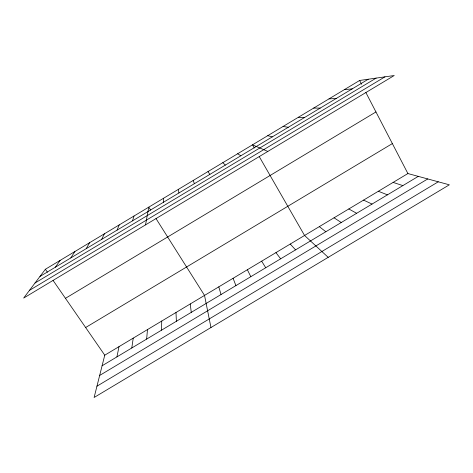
<?xml version="1.0" encoding="UTF-8"?>
<svg xmlns="http://www.w3.org/2000/svg" width="473" height="473" viewBox="0 0 473 473"><rect width="100%" height="100%" fill="white"/><g stroke="black" fill="none" stroke-linecap="round" stroke-linejoin="round"><path stroke-width="0.71" d="M161.512 330.184L161.736 321.043M163.439 202.273L163.587 198.252M146.648 339.088L147.481 329.586M131.79 347.986L133.238 338.118M145.542 224.876L148.788 207.139L150.686 210.142M116.937 356.884L118.995 346.656M104.758 355.182L94.115 397.486L449.35 184.813L407.903 173.55L104.758 355.182L53.053 280.377M132.529 220.838L134.001 216.025M117.085 230.12L119.214 224.906M101.648 239.391L104.432 233.786M86.216 248.662L89.663 242.661M70.79 257.927L74.894 251.535M55.371 267.192L60.13 260.404M45.378 269.267L23.65 298.079L394.24 75.514L359.634 80.469L45.378 269.267L47.395 272.194M39.963 276.451L368.254 79.233M35.002 283.02L376.147 78.104M29.48 290.351L384.951 76.845M65.457 298.321L375.958 111.947M85.643 327.523L392.365 143.585M102.091 365.777L418.28 176.37M99.661 375.444L427.746 178.942M96.953 386.193L438.282 181.809M344.309 89.675L352.243 88.853M328.989 98.881L336.238 98.467M313.676 108.081L320.239 108.081M298.368 117.274L304.245 117.688M283.073 126.468L288.258 127.29M267.777 135.656L272.282 136.886M393.122 182.407L402.86 185.605M378.347 191.263L387.446 194.841M267.83 151.431L252.487 144.839L254.261 147.925M363.577 200.109L372.038 204.07M348.814 208.954L356.642 213.293M237.659 153.749L240.816 155.788M334.056 217.799L341.246 222.517M319.305 226.638L325.856 231.735M328.191 257.347L304.559 235.471L259.222 156.557M222.83 162.659L225.325 165.095M290.251 244.044L295.554 249.886M275.954 252.612L280.637 258.826M208.014 171.557L209.846 174.395M155.995 218.55L204.525 295.406L210.97 327.529M261.658 261.179L265.725 267.759M359.634 80.469L361.603 84.271M365.871 92.507L407.903 173.55M247.367 269.74L250.82 276.687M233.083 278.301L235.921 285.609M193.197 180.461L194.368 183.69M218.798 286.857L221.027 294.531M178.386 189.354L178.9 192.984M190.258 303.956L191.258 312.363M175.991 312.505L176.382 321.273"/></g></svg>
